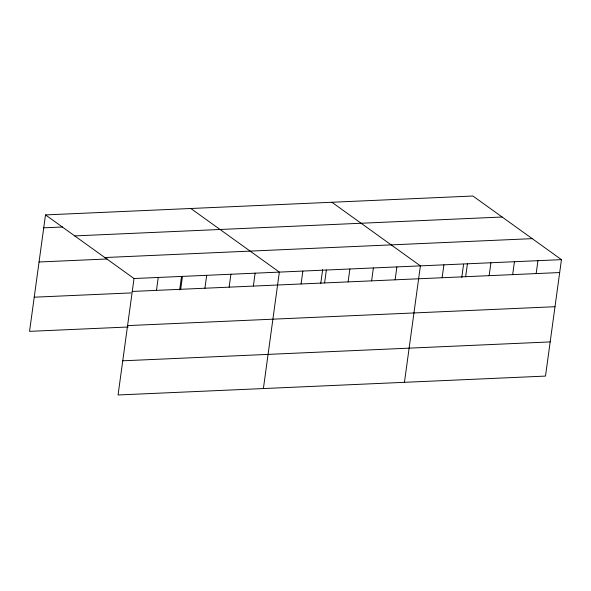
<?xml version="1.0" encoding="UTF-8"?>
<svg xmlns="http://www.w3.org/2000/svg" width="591" height="591" viewBox="0 0 591 591"><rect width="100%" height="100%" fill="white"/><g stroke="black" fill="none" stroke-linecap="round" stroke-linejoin="round"><path stroke-width="0.89" d="M45.5 214.91L134.024 278.524L118.067 394.973L545.5 376.09L561.45 259.641L472.933 196.027L45.5 214.91L29.55 331.359L128.225 327M156.475 290.366L158.24 277.452M179.679 289.893L181.489 276.691M180.698 289.295L182.464 276.389M204.914 288.223L206.687 275.317M229.138 287.152L230.904 274.246M253.354 286.081L255.127 273.175M263.394 388.553L279.344 272.104L190.827 208.49M301.085 283.976L302.858 271.062M320.728 283.658L322.656 269.577M324.599 282.934L326.365 270.028M348.106 281.9L349.872 268.986M371.613 280.858L373.379 267.952M395.12 279.824L396.893 266.91M404.443 382.325L420.4 265.869L331.876 202.255M442.142 277.74L443.907 264.834M461.778 277.423L463.588 264.221M465.649 276.706L467.415 263.793M489.156 275.665L490.922 262.759M512.663 274.623L514.436 261.717M536.17 273.589L537.943 260.675M43.734 227.823L62.572 226.988M74.71 235.905L502.143 217.015M104.806 257.536L532.24 238.646M39.05 261.99L107.23 258.976M134.024 278.524L561.45 259.641M132.251 291.437L559.684 272.547M34.234 297.192L131.113 292.914M127.575 325.604L555.001 306.714M122.751 360.805L550.177 341.923"/></g></svg>
